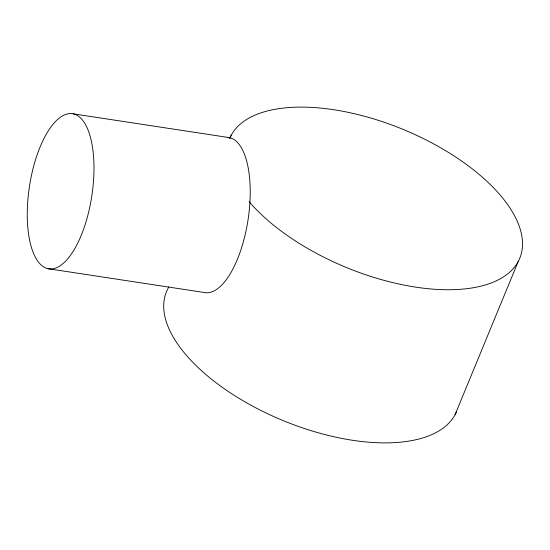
<?xml version="1.0" encoding="UTF-8"?>
<svg xmlns="http://www.w3.org/2000/svg" width="550" height="550" viewBox="0 0 550 550"><rect width="100%" height="100%" fill="white"/><g stroke="black" fill="none" stroke-linecap="round" stroke-linejoin="round"><path stroke-width="0.82" d="M168.678 286.887L168.025 288.475A156.929 74.642 22.4 0 0 279.311 418.99A156.929 74.642 22.4 0 0 456.534 411.627M229.845 138.497L231.151 135.321M455.077 414.679L518.203 261.525M73.123 113.816A78.464 31.549 -81.3 0 1 81.111 235.613A78.464 31.549 -81.3 0 1 27.569 224.345A78.464 31.549 -81.3 0 1 73.123 113.816L229.377 137.624M48.077 268.702L204.332 292.511A78.464 31.549 -81.3 0 0 248.084 219.553A78.464 31.549 -81.3 0 0 227.748 137.39M229.694 138.373A156.929 74.642 22.4 0 1 441.609 148.335A156.929 74.642 22.4 0 1 483.629 285.443A156.929 74.642 22.4 0 1 249.088 201.657"/></g></svg>
